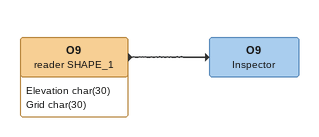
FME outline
O9 (reader SHAPE_1)
    attributes: Elevation char(30), Grid char(30)
    -> O9
O9: Inspector
